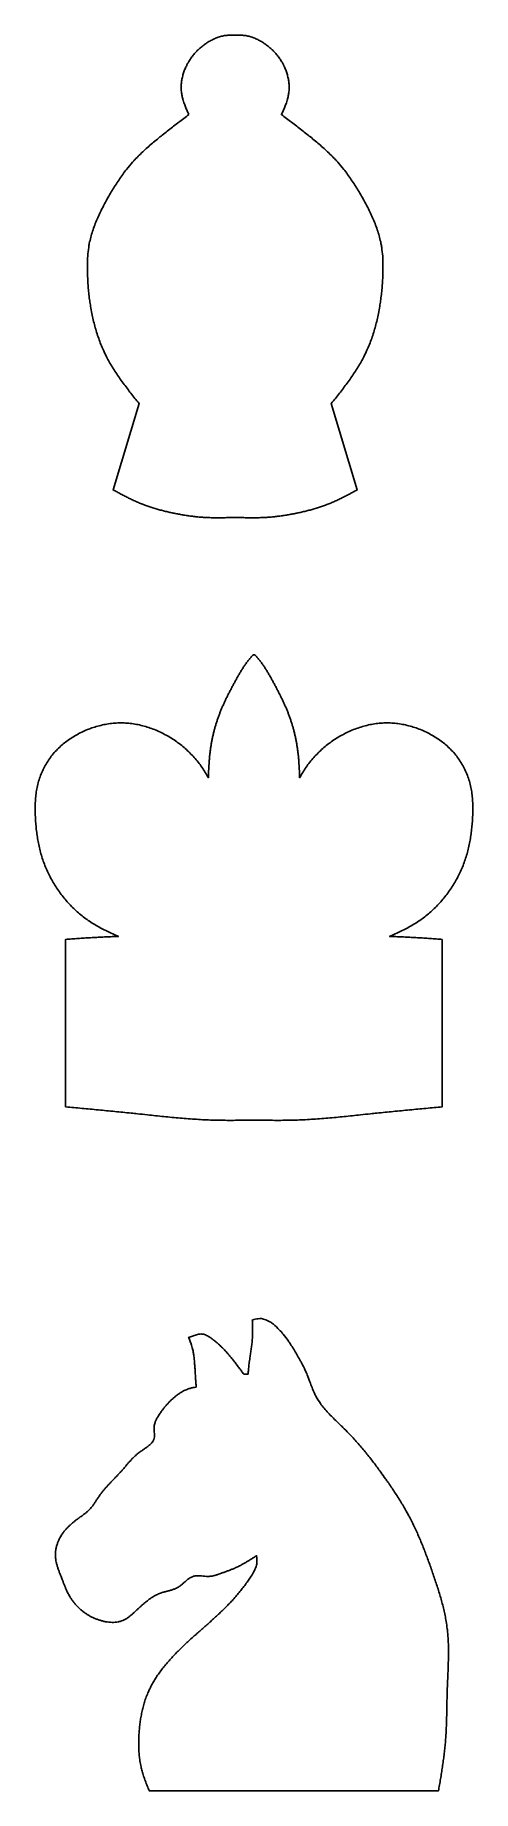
# Model space of a CAD drawing. Header units: millimetres. Extents: x 2 to 14.6, y 2.2 to 52.6.
import ezdxf

# ---------------------------------------------------------------- set-up
doc = ezdxf.new("R2010")
doc.units = ezdxf.units.MM
doc.layers.add('Layer1', color=1, linetype='Continuous')

msp = doc.modelspace()

# ---------------------------------------------------------------- linework, layer by layer
at = {"layer": 'Layer1'}
for points in [[(6.44, 50.302, 0.000284), (6.294, 50.192, 0.000853), (6.147, 50.081, 0.00142), (6.001, 49.97, 0.001986), (5.856, 49.857, 0.00255), (5.712, 49.743, 0.00311), (5.573, 49.632, 0.004062), (5.427, 49.51, 0.005374), (5.287, 49.39, 0.006707), (5.151, 49.266, 0.008065), (5.018, 49.139, 0.009443), (4.89, 49.007, 0.010578), (4.826, 48.938, 0.010071), (4.652, 48.73, 0.009253), (4.541, 48.584, 0.008422), (4.435, 48.434, 0.007591), (4.334, 48.28, 0.006765), (4.237, 48.123, 0.00595), (4.143, 47.963, 0.00522), (4.076, 47.842, 0.006027), (3.967, 47.636, 0.007491), (3.885, 47.469, 0.00901), (3.808, 47.3, 0.01059), (3.739, 47.128, 0.012225), (3.678, 46.955, 0.013899), (3.626, 46.779, 0.015577), (3.584, 46.601, 0.016869), (3.565, 46.49, 0.01478), (3.537, 46.238, 0.01188), (3.528, 46.054, 0.009066), (3.528, 45.869, 0.006359), (3.532, 45.705, 0.00557), (3.542, 45.501, 0.006016), (3.555, 45.318, 0.006446), (3.573, 45.135, 0.006855), (3.596, 44.953, 0.00724), (3.619, 44.803, 0.007618), (3.658, 44.59, 0.008028), (3.697, 44.409, 0.008474), (3.743, 44.23, 0.008957), (3.794, 44.052, 0.009474), (3.852, 43.877, 0.010025), (3.916, 43.704, 0.010606), (3.988, 43.535, 0.011213), (4.078, 43.346, 0.011132), (4.152, 43.207, 0.009847), (4.245, 43.05, 0.008515), (4.343, 42.895, 0.007177), (4.446, 42.743, 0.005844), (4.554, 42.594, 0.004523), (4.665, 42.447, 0.003218), (4.778, 42.301, 0.001925), (4.893, 42.156, 0.000641), (5.009, 42.011), (4.267, 39.528, 0.000549), (4.378, 39.469, 0.001647), (4.489, 39.409, 0.002749), (4.6, 39.351, 0.003856), (4.712, 39.294, 0.004968), (4.825, 39.24, 0.006082), (4.939, 39.188, 0.007184), (5.054, 39.139, 0.007355), (5.171, 39.093, 0.006896), (5.289, 39.051, 0.006439), (5.408, 39.011, 0.005987), (5.529, 38.975, 0.005541), (5.65, 38.942, 0.005102), (5.772, 38.911, 0.004671), (5.895, 38.882, 0.004249), (6.018, 38.856, 0.004232), (6.141, 38.832, 0.004535), (6.265, 38.81, 0.004842), (6.389, 38.79, 0.005151), (6.514, 38.773, 0.005464), (6.638, 38.758, 0.005777), (6.763, 38.746, 0.006089), (6.888, 38.737, 0.005735), (7.013, 38.732, 0.004869), (7.139, 38.728, 0.004001), (7.264, 38.727, 0.003136), (7.39, 38.728, 0.002272), (7.515, 38.731, 0.001412), (7.641, 38.734, 0.000554), (7.767, 38.737, 0.000554), (7.892, 38.734, 0.001412), (8.018, 38.731, 0.002272), (8.144, 38.728, 0.003136), (8.269, 38.727, 0.004001), (8.395, 38.728, 0.004869), (8.52, 38.732, 0.005735), (8.645, 38.737, 0.006089), (8.77, 38.746, 0.005777), (8.895, 38.758, 0.005464), (9.02, 38.773, 0.005151), (9.144, 38.79, 0.004842), (9.268, 38.81, 0.004535), (9.392, 38.832, 0.004232), (9.516, 38.856, 0.004249), (9.639, 38.882, 0.004671), (9.761, 38.911, 0.005102), (9.883, 38.942, 0.005541), (10.005, 38.975, 0.005987), (10.125, 39.011, 0.006439), (10.244, 39.051, 0.006896), (10.362, 39.093, 0.007355), (10.479, 39.139, 0.007184), (10.594, 39.188, 0.006082), (10.708, 39.24, 0.004968), (10.821, 39.294, 0.003856), (10.933, 39.351, 0.002749), (11.045, 39.409, 0.001647), (11.156, 39.469, 0.000549), (11.266, 39.528), (10.524, 42.011, 0.000641), (10.64, 42.156, 0.001925), (10.755, 42.301, 0.003218), (10.869, 42.447, 0.004523), (10.98, 42.594, 0.005844), (11.087, 42.743, 0.007177), (11.19, 42.895, 0.008515), (11.289, 43.05, 0.009847), (11.381, 43.207, 0.011132), (11.456, 43.346, 0.011213), (11.546, 43.535, 0.010606), (11.617, 43.704, 0.010025), (11.682, 43.877, 0.009474), (11.74, 44.052, 0.008957), (11.791, 44.23, 0.008474), (11.836, 44.409, 0.008028), (11.876, 44.59, 0.007618), (11.914, 44.803, 0.00724), (11.937, 44.953, 0.006855), (11.96, 45.135, 0.006446), (11.978, 45.318, 0.006016), (11.992, 45.501, 0.00557), (12.002, 45.705, 0.006359), (12.006, 45.869, 0.009066), (12.005, 46.054, 0.01188), (11.997, 46.238, 0.01478), (11.969, 46.49, 0.016869), (11.949, 46.601, 0.015577), (11.908, 46.779, 0.013899), (11.856, 46.955, 0.012225), (11.795, 47.128, 0.01059), (11.725, 47.3, 0.00901), (11.649, 47.469, 0.007491), (11.567, 47.636, 0.006027), (11.458, 47.842, 0.00522), (11.39, 47.963, 0.00595), (11.297, 48.123, 0.006765), (11.2, 48.28, 0.007591), (11.098, 48.434, 0.008422), (10.993, 48.584, 0.009253), (10.882, 48.73, 0.010071), (10.707, 48.938, 0.010578), (10.643, 49.007, 0.009443), (10.516, 49.139, 0.008065), (10.383, 49.266, 0.006707), (10.247, 49.39, 0.005374), (10.107, 49.51, 0.004062), (9.961, 49.632, 0.00311), (9.822, 49.743, 0.00255), (9.678, 49.857, 0.001986), (9.532, 49.97, 0.00142), (9.386, 50.081, 0.000853), (9.24, 50.192, 0.000284), (9.093, 50.302, 0.000688), (9.119, 50.357, 0.002065), (9.144, 50.412, 0.003448), (9.168, 50.467, 0.004836), (9.192, 50.523, 0.006229), (9.214, 50.579, 0.00762), (9.235, 50.636, 0.008997), (9.26, 50.716, 0.010151), (9.27, 50.751, 0.010528), (9.284, 50.81, 0.010869), (9.296, 50.87, 0.011256), (9.305, 50.93, 0.011684), (9.311, 50.99, 0.01215), (9.315, 51.051, 0.012649), (9.315, 51.119, 0.012783), (9.312, 51.172, 0.012293), (9.306, 51.232, 0.011799), (9.298, 51.292, 0.011316), (9.286, 51.352, 0.010851), (9.272, 51.411, 0.010411), (9.256, 51.469, 0.009998), (9.237, 51.527, 0.009616), (9.215, 51.585, 0.009267), (9.192, 51.641, 0.008953), (9.166, 51.697, 0.008701), (9.149, 51.732, 0.008814), (9.11, 51.805, 0.009041), (9.079, 51.857, 0.009279), (9.046, 51.908, 0.009528), (9.011, 51.957, 0.009784), (8.975, 52.006, 0.010046), (8.936, 52.052, 0.01031), (8.879, 52.115, 0.01044), (8.854, 52.141, 0.009992), (8.81, 52.182, 0.009481), (8.765, 52.222, 0.008981), (8.718, 52.26, 0.008495), (8.669, 52.297, 0.008027), (8.62, 52.332, 0.007591), (8.576, 52.361, 0.007967), (8.518, 52.397, 0.008841), (8.465, 52.427, 0.009735), (8.412, 52.455, 0.010642), (8.357, 52.481, 0.01155), (8.301, 52.504, 0.012436), (8.254, 52.522, 0.012867), (8.186, 52.543, 0.013118), (8.128, 52.558, 0.013446), (8.068, 52.569, 0.013845), (8.008, 52.578, 0.014279), (7.955, 52.582, 0.01166), (7.888, 52.584, 0.006989), (7.827, 52.584, 0.002326), (7.767, 52.582, 0.002326), (7.706, 52.584, 0.006989), (7.646, 52.584, 0.01166), (7.579, 52.582, 0.014279), (7.525, 52.578, 0.013845), (7.465, 52.569, 0.013446), (7.406, 52.558, 0.013118), (7.347, 52.543, 0.012867), (7.28, 52.522, 0.012436), (7.232, 52.504, 0.01155), (7.177, 52.481, 0.010642), (7.122, 52.455, 0.009735), (7.068, 52.427, 0.008841), (7.016, 52.397, 0.007967), (6.957, 52.361, 0.007591), (6.914, 52.332, 0.008027), (6.864, 52.297, 0.008495), (6.816, 52.26, 0.008981), (6.769, 52.222, 0.009481), (6.723, 52.182, 0.009992), (6.68, 52.141, 0.01044), (6.655, 52.115, 0.01031), (6.597, 52.052, 0.010046), (6.559, 52.006, 0.009784), (6.522, 51.957, 0.009528), (6.488, 51.908, 0.009279), (6.455, 51.857, 0.009041), (6.424, 51.805, 0.008814), (6.385, 51.732, 0.008701), (6.367, 51.697, 0.008953), (6.342, 51.641, 0.009267), (6.318, 51.585, 0.009616), (6.297, 51.527, 0.009998), (6.278, 51.469, 0.010411), (6.261, 51.411, 0.010851), (6.247, 51.352, 0.011316), (6.236, 51.292, 0.011799), (6.227, 51.232, 0.012293), (6.221, 51.172, 0.012783), (6.219, 51.119, 0.012649), (6.219, 51.051, 0.01215), (6.222, 50.99, 0.011684), (6.229, 50.93, 0.011256), (6.238, 50.87, 0.010869), (6.249, 50.81, 0.010528), (6.264, 50.751, 0.010151), (6.273, 50.716, 0.008997), (6.299, 50.636, 0.00762), (6.32, 50.579, 0.006229), (6.342, 50.523, 0.004836), (6.365, 50.467, 0.003448), (6.39, 50.412, 0.002065), (6.415, 50.357, 0.000688)], [(13.708, 26.624), (13.708, 21.816, 0.000035), (13.474, 21.794, 0.000106), (13.239, 21.772, 0.000177), (13.005, 21.75, 0.000248), (12.77, 21.727, 0.000318), (12.536, 21.705, 0.000389), (12.301, 21.682, 0.000459), (12.067, 21.658, 0.00053), (11.832, 21.635, 0.000585), (11.648, 21.616, 0.000213), (11.363, 21.585, -0.000358), (11.129, 21.561, -0.000928), (10.894, 21.537, -0.001499), (10.66, 21.514, -0.002071), (10.425, 21.493, -0.002644), (10.19, 21.473, -0.003218), (9.955, 21.457, -0.003792), (9.72, 21.444, -0.004362), (9.5, 21.436, -0.004097), (9.249, 21.43, -0.003184), (9.014, 21.428, -0.002272), (8.778, 21.429, -0.001363), (8.542, 21.432, -0.000454), (8.307, 21.436, -0.000454), (8.071, 21.432, -0.001363), (7.835, 21.429, -0.002272), (7.6, 21.428, -0.003184), (7.364, 21.43, -0.004097), (7.113, 21.436, -0.004362), (6.893, 21.444, -0.003792), (6.658, 21.457, -0.003218), (6.423, 21.473, -0.002644), (6.189, 21.493, -0.002071), (5.954, 21.514, -0.001499), (5.719, 21.537, -0.000928), (5.485, 21.561, -0.000358), (5.25, 21.585, 0.000213), (4.965, 21.616, 0.000585), (4.781, 21.635, 0.00053), (4.546, 21.658, 0.000459), (4.312, 21.682, 0.000389), (4.077, 21.705, 0.000318), (3.843, 21.727, 0.000248), (3.608, 21.75, 0.000177), (3.374, 21.772, 0.000106), (3.139, 21.794, 0.000035), (2.905, 21.816), (2.905, 26.624, -0.000037), (2.994, 26.63, -0.000111), (3.083, 26.636, -0.000185), (3.172, 26.642, -0.000259), (3.261, 26.648, -0.000333), (3.35, 26.654, -0.000407), (3.439, 26.66, -0.000481), (3.528, 26.666, -0.000555), (3.617, 26.671, -0.00063), (3.706, 26.677, -0.000704), (3.795, 26.682, -0.000778), (3.884, 26.686, -0.000852), (3.974, 26.691, -0.000926), (4.063, 26.695, -0.000975), (4.152, 26.699, -0.00095), (4.241, 26.702, -0.00092), (4.33, 26.705, -0.00089), (4.419, 26.708, -0.004508), (4.255, 26.781, -0.006452), (4.094, 26.857, -0.008413), (3.935, 26.937, -0.010376), (3.779, 27.023, -0.012311), (3.628, 27.117, -0.014002), (3.481, 27.218, -0.013974), (3.339, 27.328, -0.013575), (3.203, 27.446, -0.013243), (3.074, 27.572, -0.012981), (2.95, 27.705, -0.012789), (2.834, 27.844, -0.01267), (2.724, 27.989, -0.012623), (2.622, 28.14, -0.012649), (2.528, 28.295, -0.012748), (2.442, 28.455, -0.012921), (2.364, 28.618, -0.013166), (2.295, 28.785, -0.0131), (2.236, 28.954, -0.0123), (2.185, 29.126, -0.011437), (2.143, 29.299, -0.01055), (2.108, 29.474, -0.009653), (2.081, 29.651, -0.008761), (2.059, 29.829, -0.007881), (2.044, 30.007, -0.007369), (2.034, 30.187, -0.009295), (2.03, 30.366, -0.011748), (2.034, 30.545, -0.01427), (2.046, 30.723, -0.016823), (2.07, 30.9, -0.019319), (2.107, 31.075, -0.020277), (2.157, 31.247, -0.020057), (2.222, 31.415, -0.020076), (2.299, 31.577, -0.02033), (2.39, 31.733, -0.020812), (2.493, 31.88, -0.021346), (2.608, 32.018, -0.020562), (2.734, 32.145, -0.019446), (2.869, 32.262, -0.018373), (3.014, 32.369, -0.017384), (3.165, 32.465, -0.016506), (3.324, 32.551, -0.015872), (3.488, 32.627, -0.016088), (3.656, 32.692, -0.016543), (3.828, 32.746, -0.017104), (4.002, 32.788, -0.017758), (4.179, 32.818, -0.018488), (4.357, 32.835, -0.019246), (4.536, 32.839, -0.018946), (4.715, 32.828, -0.018084), (4.893, 32.805, -0.017277), (5.069, 32.768, -0.016551), (5.243, 32.72, -0.015921), (5.414, 32.661, -0.015399), (5.581, 32.591, -0.014992), (5.744, 32.51, -0.014705), (5.901, 32.421, -0.014597), (6.053, 32.322, -0.014649), (6.198, 32.215, -0.014754), (6.337, 32.1, -0.01491), (6.468, 31.977, -0.015116), (6.591, 31.847, -0.015369), (6.705, 31.71, -0.015663), (6.811, 31.567, -0.012952), (6.908, 31.417, -0.006202), (6.999, 31.264, -0.001409), (7.002, 31.364, -0.001966), (7.006, 31.464, -0.002524), (7.011, 31.565, -0.003082), (7.017, 31.665, -0.003641), (7.024, 31.765, -0.004198), (7.032, 31.865, -0.004752), (7.043, 31.964, -0.005261), (7.055, 32.064, -0.005355), (7.07, 32.163, -0.005345), (7.086, 32.262, -0.005341), (7.105, 32.361, -0.005342), (7.126, 32.459, -0.00535), (7.149, 32.557, -0.005362), (7.174, 32.655, -0.00538), (7.202, 32.752, -0.005404), (7.231, 32.848, -0.005433), (7.262, 32.943, -0.005468), (7.296, 33.038, -0.005508), (7.331, 33.132, -0.005355), (7.369, 33.225, -0.004859), (7.408, 33.317, -0.004353), (7.449, 33.408, -0.003842), (7.491, 33.499, -0.00333), (7.535, 33.589, -0.002818), (7.58, 33.679, -0.002306), (7.626, 33.768, -0.001796), (7.673, 33.857, -0.001287), (7.72, 33.946, -0.001001), (7.768, 34.034, -0.002177), (7.816, 34.123, -0.003624), (7.865, 34.21, -0.005085), (7.916, 34.297, -0.00656), (7.969, 34.383, -0.008048), (8.024, 34.466, -0.009539), (8.081, 34.548, -0.010375), (8.143, 34.627, -0.008243), (8.207, 34.704, -0.00575), (8.273, 34.779, -0.444931), (8.34, 34.779, -0.00575), (8.407, 34.704, -0.008243), (8.471, 34.627, -0.010375), (8.532, 34.548, -0.009539), (8.59, 34.466, -0.008048), (8.645, 34.383, -0.00656), (8.697, 34.297, -0.005085), (8.748, 34.21, -0.003624), (8.797, 34.123, -0.002177), (8.846, 34.034, -0.001001), (8.893, 33.946, -0.001287), (8.941, 33.857, -0.001796), (8.987, 33.768, -0.002306), (9.033, 33.679, -0.002818), (9.078, 33.589, -0.00333), (9.122, 33.499, -0.003842), (9.164, 33.408, -0.004353), (9.205, 33.317, -0.004859), (9.245, 33.225, -0.005355), (9.282, 33.132, -0.005508), (9.318, 33.038, -0.005468), (9.351, 32.943, -0.005433), (9.382, 32.848, -0.005404), (9.412, 32.752, -0.00538), (9.439, 32.655, -0.005362), (9.464, 32.557, -0.00535), (9.487, 32.459, -0.005342), (9.508, 32.361, -0.005341), (9.527, 32.262, -0.005345), (9.544, 32.163, -0.005355), (9.558, 32.064, -0.005261), (9.571, 31.964, -0.004752), (9.581, 31.865, -0.004198), (9.59, 31.765, -0.003641), (9.597, 31.665, -0.003082), (9.603, 31.565, -0.002524), (9.607, 31.464, -0.001966), (9.611, 31.364, -0.001409), (9.614, 31.264, -0.006202), (9.705, 31.417, -0.012952), (9.802, 31.567, -0.015663), (9.908, 31.71, -0.015369), (10.023, 31.847, -0.015116), (10.146, 31.977, -0.01491), (10.277, 32.1, -0.014754), (10.415, 32.215, -0.014649), (10.561, 32.322, -0.014597), (10.712, 32.421, -0.014705), (10.87, 32.51, -0.014992), (11.033, 32.591, -0.015399), (11.2, 32.661, -0.015921), (11.371, 32.72, -0.016551), (11.545, 32.768, -0.017277), (11.721, 32.805, -0.018084), (11.898, 32.828, -0.018946), (12.077, 32.839, -0.019246), (12.256, 32.835, -0.018488), (12.434, 32.818, -0.017758), (12.611, 32.788, -0.017104), (12.786, 32.746, -0.016543), (12.958, 32.692, -0.016088), (13.126, 32.627, -0.015872), (13.29, 32.551, -0.016506), (13.448, 32.465, -0.017384), (13.6, 32.369, -0.018373), (13.744, 32.262, -0.019446), (13.88, 32.145, -0.020562), (14.006, 32.018, -0.021346), (14.12, 31.88, -0.020812), (14.223, 31.733, -0.02033), (14.314, 31.577, -0.020076), (14.392, 31.415, -0.020057), (14.456, 31.247, -0.020277), (14.507, 31.075, -0.019319), (14.543, 30.9, -0.016823), (14.567, 30.723, -0.01427), (14.58, 30.545, -0.011748), (14.583, 30.366, -0.009295), (14.579, 30.187, -0.007369), (14.569, 30.007, -0.007881), (14.554, 29.829, -0.008761), (14.533, 29.651, -0.009653), (14.505, 29.474, -0.01055), (14.471, 29.299, -0.011437), (14.428, 29.126, -0.0123), (14.377, 28.954, -0.0131), (14.318, 28.785, -0.013166), (14.249, 28.618, -0.012921), (14.172, 28.455, -0.012748), (14.086, 28.295, -0.012649), (13.992, 28.14, -0.012623), (13.889, 27.989, -0.01267), (13.78, 27.844, -0.012789), (13.663, 27.705, -0.012981), (13.54, 27.572, -0.013243), (13.41, 27.446, -0.013575), (13.274, 27.328, -0.013974), (13.133, 27.218, -0.014002), (12.986, 27.117, -0.012311), (12.834, 27.023, -0.010376), (12.679, 26.937, -0.008413), (12.52, 26.857, -0.006452), (12.358, 26.781, -0.004508), (12.194, 26.708, -0.00089), (12.283, 26.705, -0.00092), (12.373, 26.702, -0.00095), (12.462, 26.699, -0.000975), (12.551, 26.695, -0.000926), (12.64, 26.691, -0.000852), (12.729, 26.686, -0.000778), (12.818, 26.682, -0.000704), (12.907, 26.677, -0.00063), (12.996, 26.671, -0.000555), (13.085, 26.666, -0.000481), (13.174, 26.66, -0.000407), (13.263, 26.654, -0.000333), (13.352, 26.648, -0.000259), (13.441, 26.642, -0.000185), (13.53, 26.636, -0.000111), (13.619, 26.63, -0.000037)], [(8.014, 14.138), (8.134, 14.138, -0.000217), (8.141, 14.206, -0.000652), (8.148, 14.274, -0.001087), (8.155, 14.341, -0.001521), (8.163, 14.409, -0.001955), (8.171, 14.476, -0.002388), (8.183, 14.569, -0.00252), (8.189, 14.611, -0.001522), (8.199, 14.679, -0.000417), (8.209, 14.746, 0.000687), (8.219, 14.813, 0.001794), (8.229, 14.881, 0.002903), (8.238, 14.948, 0.004017), (8.246, 15.016, 0.005135), (8.253, 15.083, 0.006219), (8.258, 15.138, 0.006049), (8.262, 15.219, 0.005237), (8.264, 15.287, 0.004424), (8.265, 15.355, 0.003612), (8.265, 15.423, 0.002804), (8.264, 15.491, 0.002), (8.262, 15.559, 0.001198), (8.26, 15.627, 0.000399), (8.258, 15.695, -0.035513), (8.431, 15.734, -0.101668), (8.522, 15.737, -0.071335), (8.759, 15.647, -0.035412), (8.862, 15.572, -0.02514), (9.032, 15.416, -0.020157), (9.147, 15.286, -0.014436), (9.292, 15.092, -0.009386), (9.351, 15.005, -0.008147), (9.445, 14.858, -0.007363), (9.534, 14.708, -0.006627), (9.62, 14.556, -0.006366), (9.666, 14.469, -0.009523), (9.778, 14.245, -0.012869), (9.831, 14.125, -0.006446), (9.91, 13.92, 0.003817), (9.972, 13.757, 0.014278), (10.04, 13.596, 0.024394), (10.093, 13.489, 0.023458), (10.212, 13.299, 0.018493), (10.318, 13.162, 0.013537), (10.434, 13.031, 0.008755), (10.556, 12.905, 0.004156), (10.682, 12.78, -0.000335), (10.81, 12.657, -0.0046), (10.897, 12.571, -0.005474), (11.059, 12.406, -0.005193), (11.178, 12.277, -0.004897), (11.295, 12.147, -0.004588), (11.408, 12.014, -0.004269), (11.519, 11.88, -0.003941), (11.628, 11.744, -0.003607), (11.735, 11.607, -0.003267), (11.84, 11.468, -0.002924), (11.943, 11.328, -0.002577), (12.078, 11.139, -0.002432), (12.145, 11.044, -0.002946), (12.244, 10.9, -0.003516), (12.341, 10.755, -0.004091), (12.436, 10.608, -0.004673), (12.528, 10.46, -0.005263), (12.617, 10.31, -0.005858), (12.727, 10.114, -0.006191), (12.785, 10.005, -0.005779), (12.863, 9.849, -0.005316), (12.938, 9.692, -0.004849), (13.01, 9.533, -0.004379), (13.079, 9.373, -0.003909), (13.145, 9.212, -0.00344), (13.209, 9.049, -0.002973), (13.27, 8.886, -0.002508), (13.331, 8.721, -0.002046), (13.389, 8.556, -0.001588), (13.443, 8.4, -0.001892), (13.503, 8.223, -0.002798), (13.558, 8.057, -0.003713), (13.611, 7.889, -0.00464), (13.661, 7.721, -0.005581), (13.707, 7.552, -0.006538), (13.749, 7.383, -0.007506), (13.787, 7.213, -0.008483), (13.818, 7.042, -0.009459), (13.849, 6.83, -0.00977), (13.863, 6.698, -0.008553), (13.875, 6.525, -0.007265), (13.882, 6.352, -0.00598), (13.885, 6.178, -0.004705), (13.883, 6.003, -0.003443), (13.879, 5.828, -0.002194), (13.873, 5.653, -0.000955), (13.866, 5.478, 0.000281), (13.858, 5.303, 0.001516), (13.849, 5.057, 0.002357), (13.846, 4.952, 0.001547), (13.842, 4.777, 0.000552), (13.839, 4.603, -0.000446), (13.835, 4.428, -0.001447), (13.831, 4.254, -0.002452), (13.826, 4.08, -0.003458), (13.819, 3.906, -0.004463), (13.803, 3.649, -0.005241), (13.795, 3.559, -0.004786), (13.779, 3.385, -0.004142), (13.758, 3.212, -0.003498), (13.736, 3.04, -0.002857), (13.711, 2.867, -0.002218), (13.684, 2.694, -0.001582), (13.656, 2.522, -0.000948), (13.627, 2.349, -0.000316), (13.598, 2.177), (5.301, 2.177, -0.001671), (5.245, 2.318, -0.005033), (5.191, 2.459, -0.008448), (5.141, 2.602, -0.011921), (5.097, 2.745, -0.015347), (5.066, 2.868, -0.015426), (5.034, 3.038, -0.013586), (5.016, 3.187, -0.011747), (5.005, 3.338, -0.009947), (5.001, 3.49, -0.008202), (5.003, 3.661, -0.007376), (5.008, 3.795, -0.007984), (5.019, 3.947, -0.00866), (5.035, 4.099, -0.009387), (5.056, 4.25, -0.010165), (5.083, 4.4, -0.010993), (5.116, 4.547, -0.011866), (5.156, 4.693, -0.012776), (5.202, 4.835, -0.013709), (5.265, 4.996, -0.013999), (5.317, 5.11, -0.013096), (5.386, 5.242, -0.012124), (5.461, 5.371, -0.01113), (5.543, 5.497, -0.010134), (5.63, 5.619, -0.009152), (5.722, 5.739, -0.008192), (5.819, 5.856, -0.007262), (5.92, 5.97, -0.006362), (6.024, 6.082, -0.005493), (6.132, 6.192, -0.004652), (6.242, 6.3, -0.003834), (6.353, 6.406, -0.003034), (6.466, 6.511, -0.002246), (6.593, 6.626, -0.001442), (6.695, 6.716, -0.000603), (6.809, 6.817, 0.000246), (6.923, 6.918, 0.001106), (7.036, 7.018, 0.001974), (7.148, 7.119, 0.002851), (7.259, 7.221, 0.003733), (7.368, 7.323, 0.004619), (7.475, 7.428, 0.005503), (7.58, 7.534, 0.006379), (7.677, 7.637, 0.006805), (7.781, 7.754, 0.006843), (7.877, 7.868, 0.006841), (7.971, 7.985, 0.0068), (8.062, 8.105, 0.006721), (8.15, 8.229, 0.006701), (8.229, 8.346, 0.023384), (8.315, 8.489, 0.055822), (8.38, 8.662, 0.066435), (8.389, 8.775, 0.021691), (8.38, 8.927, -0.000609), (8.304, 8.879, -0.001828), (8.227, 8.831, -0.003054), (8.151, 8.783, -0.004289), (8.074, 8.737, -0.005534), (7.996, 8.693, -0.006788), (7.917, 8.651, -0.008042), (7.819, 8.602, -0.008404), (7.756, 8.573, -0.006822), (7.673, 8.538, -0.005165), (7.59, 8.506, -0.003514), (7.506, 8.474, -0.001874), (7.421, 8.443, -0.000245), (7.324, 8.409, -0.004142), (7.251, 8.383, -0.01767), (7.165, 8.357, -0.03149), (7.053, 8.337, -0.035653), (6.986, 8.334, -0.017908), (6.894, 8.339, -0.000563), (6.801, 8.348, 0.017249), (6.711, 8.353, 0.037791), (6.624, 8.349, 0.058581), (6.567, 8.337, 0.04859), (6.466, 8.289, 0.028542), (6.394, 8.237, 0.011205), (6.324, 8.177, -0.004236), (6.253, 8.116, -0.019778), (6.18, 8.058, -0.0342), (6.139, 8.03, -0.029095), (6.022, 7.973, -0.019123), (5.937, 7.944, -0.009184), (5.85, 7.919, 0.000575), (5.762, 7.896, 0.010435), (5.676, 7.872, 0.019682), (5.625, 7.855, 0.019871), (5.511, 7.806, 0.017551), (5.434, 7.764, 0.015083), (5.358, 7.716, 0.012586), (5.285, 7.665, 0.010133), (5.214, 7.609, 0.007763), (5.144, 7.55, 0.005482), (5.075, 7.489, 0.00328), (5.007, 7.427, 0.001106), (4.948, 7.371, -0.003001), (4.871, 7.3, -0.008437), (4.802, 7.238, -0.014223), (4.731, 7.181, -0.020488), (4.658, 7.13, -0.027131), (4.581, 7.086, -0.033554), (4.511, 7.056, -0.033158), (4.416, 7.03, -0.028793), (4.327, 7.018, -0.024791), (4.236, 7.016, -0.021365), (4.144, 7.022, -0.018558), (4.052, 7.035, -0.016338), (3.957, 7.056, -0.015302), (3.872, 7.08, -0.015237), (3.785, 7.111, -0.015169), (3.701, 7.146, -0.015102), (3.62, 7.187, -0.015038), (3.541, 7.232, -0.014983), (3.465, 7.281, -0.014937), (3.393, 7.335, -0.014905), (3.324, 7.393, -0.014886), (3.243, 7.471, -0.014752), (3.197, 7.521, -0.01436), (3.139, 7.59, -0.014042), (3.086, 7.662, -0.013816), (3.036, 7.738, -0.013687), (2.981, 7.835, -0.01281), (2.95, 7.895, -0.009861), (2.913, 7.976, -0.006739), (2.879, 8.059, -0.003608), (2.846, 8.142, -0.000509), (2.814, 8.227, 0.001851), (2.796, 8.273, -0.000706), (2.748, 8.397, -0.004215), (2.715, 8.482, -0.007795), (2.685, 8.568, -0.011516), (2.658, 8.655, -0.015401), (2.636, 8.742, -0.019399), (2.62, 8.829, -0.023338), (2.611, 8.953, -0.025928), (2.613, 9.007, -0.024299), (2.623, 9.096, -0.022504), (2.641, 9.185, -0.021048), (2.667, 9.273, -0.019954), (2.701, 9.358, -0.019236), (2.741, 9.441, -0.018899), (2.808, 9.552, -0.018622), (2.838, 9.595, -0.016983), (2.894, 9.665, -0.014979), (2.954, 9.732, -0.012865), (3.018, 9.795, -0.010715), (3.085, 9.855, -0.008575), (3.155, 9.912, -0.006469), (3.226, 9.968, -0.0044), (3.299, 10.022, -0.00206), (3.35, 10.059, 0.004878), (3.445, 10.129, 0.013573), (3.516, 10.185, 0.022578), (3.592, 10.255, 0.025572), (3.641, 10.311, 0.017307), (3.694, 10.382, 0.008926), (3.744, 10.457, 0.000793), (3.793, 10.533, -0.007213), (3.838, 10.602, -0.009767), (3.896, 10.683, -0.008429), (3.951, 10.754, -0.007078), (4.008, 10.824, -0.005724), (4.067, 10.892, -0.004374), (4.128, 10.959, -0.003029), (4.189, 11.025, -0.001686), (4.251, 11.09, -0.00034), (4.313, 11.155, 0.001015), (4.375, 11.22, 0.002388), (4.436, 11.285, 0.003785), (4.496, 11.351, 0.004817), (4.53, 11.389, 0.002421), (4.612, 11.484, -0.000805), (4.669, 11.55, -0.004007), (4.726, 11.617, -0.007111), (4.786, 11.683, -0.010032), (4.849, 11.747, -0.012666), (4.916, 11.81, -0.014898), (5.014, 11.891, -0.013811), (5.065, 11.928, -0.003413), (5.147, 11.984, 0.007397), (5.227, 12.04, 0.019545), (5.301, 12.098, 0.034802), (5.365, 12.16, 0.053782), (5.415, 12.228, 0.072122), (5.444, 12.303, 0.055908), (5.452, 12.389, 0.018508), (5.448, 12.479, -0.012424), (5.442, 12.572, -0.043024), (5.444, 12.64, -0.044807), (5.468, 12.75, -0.032801), (5.503, 12.833, -0.021055), (5.547, 12.913, -0.010753), (5.581, 12.968, -0.008582), (5.647, 13.066, -0.00907), (5.701, 13.139, -0.009546), (5.757, 13.209, -0.01), (5.816, 13.277, -0.010426), (5.877, 13.343, -0.010815), (5.941, 13.406, -0.011158), (6.008, 13.465, -0.011447), (6.076, 13.521, -0.013236), (6.151, 13.576, -0.016603), (6.226, 13.626, -0.020278), (6.305, 13.669, -0.024203), (6.417, 13.716, -0.025127), (6.472, 13.733, -0.015484), (6.56, 13.754, -0.005117), (6.648, 13.771, -0.000008), (6.644, 13.833, -0.000023), (6.64, 13.896, -0.000038), (6.636, 13.959, -0.000054), (6.631, 14.022, -0.000069), (6.627, 14.085, -0.000084), (6.623, 14.148, -0.000099), (6.619, 14.211, -0.000114), (6.615, 14.281, 0.000261), (6.611, 14.337, 0.001225), (6.607, 14.4, 0.002196), (6.602, 14.464, 0.003174), (6.596, 14.527, 0.004162), (6.59, 14.59, 0.005162), (6.583, 14.653, 0.006176), (6.574, 14.715, 0.007202), (6.563, 14.777, 0.008235), (6.551, 14.839, 0.009267), (6.536, 14.9, 0.010284), (6.514, 14.976, 0.0102), (6.5, 15.02, 0.007353), (6.478, 15.079, 0.004393), (6.455, 15.138, 0.00146), (6.431, 15.197, -0.000012), (6.487, 15.215, -0.000037), (6.544, 15.234, -0.000144), (6.594, 15.251, -0.008363), (6.659, 15.272, -0.022645), (6.717, 15.286, -0.038904), (6.786, 15.294, -0.04832), (6.833, 15.29, -0.040374), (6.889, 15.277, -0.031444), (6.945, 15.255, -0.023398), (6.999, 15.226, -0.016562), (7.051, 15.192, -0.010701), (7.124, 15.14, -0.006222), (7.152, 15.118, -0.005694), (7.2, 15.079, -0.005603), (7.246, 15.04, -0.005472), (7.291, 15, -0.0053), (7.335, 14.96, -0.005089), (7.378, 14.919, -0.004842), (7.419, 14.878, -0.004562), (7.46, 14.836, -0.004253), (7.5, 14.793, -0.003921), (7.528, 14.762, -0.003601), (7.578, 14.705, -0.003294), (7.616, 14.66, -0.00299), (7.653, 14.615, -0.002691), (7.691, 14.569, -0.002396), (7.728, 14.522, -0.002104), (7.764, 14.475, -0.001816), (7.8, 14.428, -0.001531), (7.837, 14.38, -0.001248), (7.872, 14.332, -0.000968), (7.908, 14.284, -0.00069), (7.944, 14.235, -0.000414), (7.979, 14.187, -0.000138)]]:
    msp.add_lwpolyline(points, format="xyb", close=True, dxfattribs=at)

doc.saveas('drawing.dxf')
